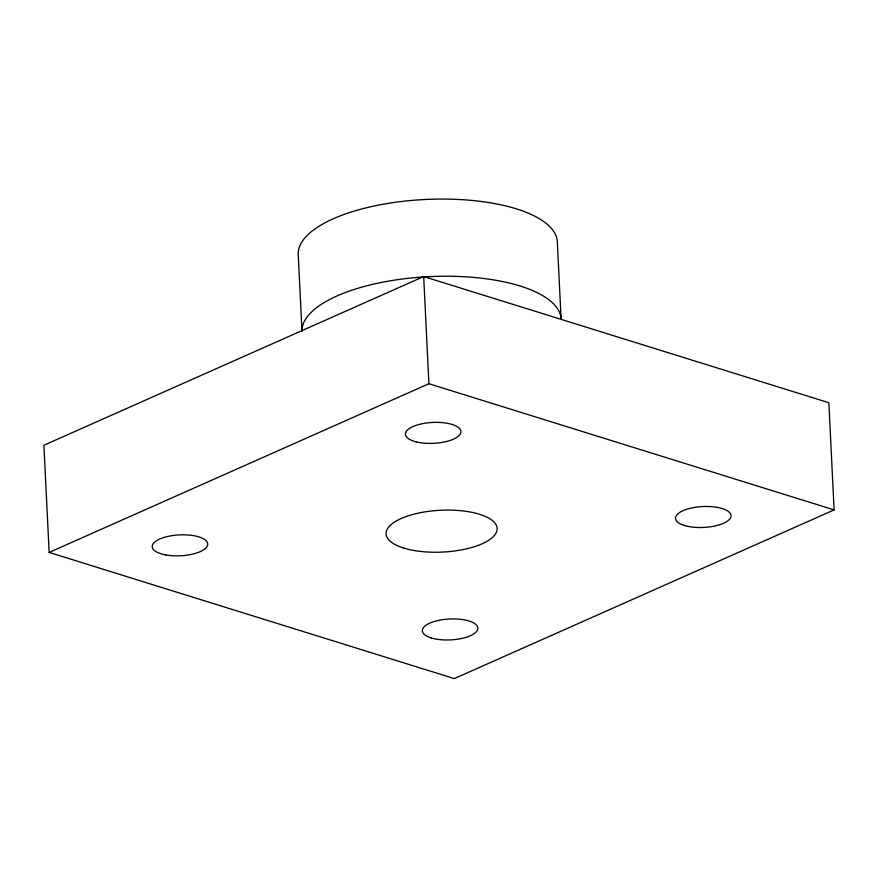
<?xml version="1.0" encoding="UTF-8"?>
<svg xmlns="http://www.w3.org/2000/svg" width="878" height="878" viewBox="0 0 878 878"><rect width="100%" height="100%" fill="white"/><g stroke="black" fill="none" stroke-linecap="round" stroke-linejoin="round"><path stroke-width="1.32" d="M423.679 276.559L43.9 445.245L49.146 552.427L454.321 678.595L834.1 509.899L828.854 402.728L423.679 276.559L428.914 383.73L49.146 552.427M428.914 383.73L834.1 509.899M301.977 331.05L298.268 255.235A129.714 48.806 -2.8 0 1 423.591 199.569A129.714 48.806 -2.8 0 1 557.289 241.198L561.064 318.363A129.714 48.806 -2.8 0 0 429.046 276.647A129.714 48.806 -2.8 0 0 301.977 331.138M165.909 554.951A27.8 10.459 -2.8 0 0 207.735 544.25A27.8 10.459 -2.8 0 0 166.26 536.809A27.8 10.459 -2.8 0 0 165.909 554.951M431.098 637.889A27.8 10.459 -2.8 0 0 477.127 630.7A27.8 10.459 -2.8 0 0 442.04 619.769A27.8 10.459 -2.8 0 0 431.098 637.889M416.106 441.853A27.8 10.459 -2.8 0 0 460.654 433.15A27.8 10.459 -2.8 0 0 422.68 423.624A27.8 10.459 -2.8 0 0 416.106 441.853M684.642 525.538A27.8 10.459 -2.8 0 0 730.419 518.053A27.8 10.459 -2.8 0 0 694.75 507.385A27.8 10.459 -2.8 0 0 684.642 525.538M403.639 548.037A55.588 20.918 -2.8 0 0 495.697 533.659A55.588 20.918 -2.8 0 0 425.523 511.797A55.588 20.918 -2.8 0 0 403.639 548.037"/></g></svg>
